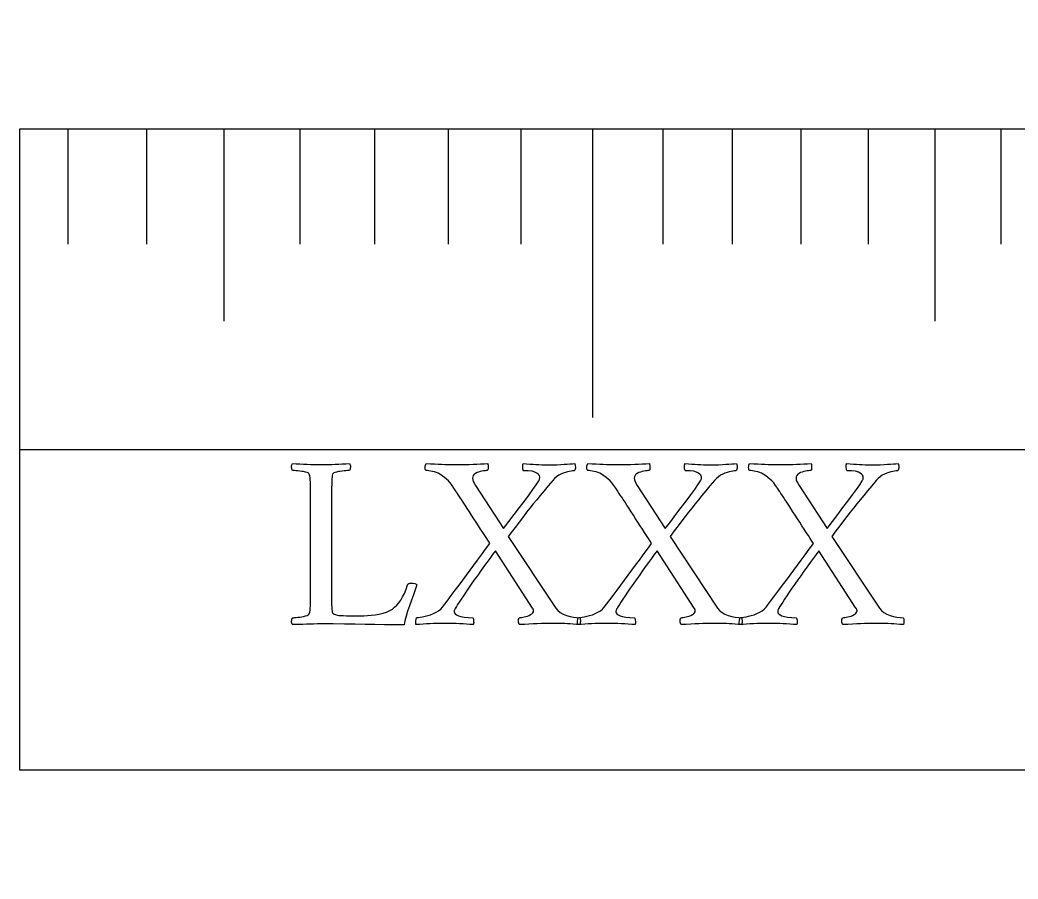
# Model space of a CAD drawing. Header units: millimetres. Extents: x -82 to 82, y -8 to 8.
# Drawn here: x -82.5 to -64.51, y -7.74 to 7.74 of the extents above; entities that cross this region are included whole.
import ezdxf

# ---------------------------------------------------------------- set-up
doc = ezdxf.new("R2010")
doc.units = ezdxf.units.MM
for name, color, linetype in [('CUT_OUTER', 1, 'Continuous'), ('ENGRAVE', 7, 'Continuous'), ('ENGRAVE_FINE', 8, 'Continuous'), ('GUIDE', 3, 'Continuous'), ('TEXT', 5, 'Continuous')]:
    doc.layers.add(name, color=color, linetype=linetype)

msp = doc.modelspace()

# ---------------------------------------------------------------- linework, layer by layer
at = {"layer": 'CUT_OUTER'}
msp.add_lwpolyline([(-2.347, -7.7369), (-3.094, -7.4696), (-3.8112, -7.1303), (-4.4918, -6.7224), (-5.1291, -6.2498), (-5.6529, -5.775), (-82.5, -5.775), (-82.5, 5.775), (-5.6529, 5.775), (-5.1291, 6.2498), (-4.4918, 6.7224), (-3.8112, 7.1303), (-3.094, 7.4696), (-2.347, 7.7369)], dxfattribs=at)
at = {"layer": 'ENGRAVE'}
for points in [[(-78.8274, 5.775), (-78.8274, 2.31)], [(-72.1835, 5.775), (-72.1835, 0.5775)], [(-66.0093, 5.775), (-66.0093, 2.31)]]:
    msp.add_lwpolyline(points, dxfattribs=at)
at = {"layer": 'ENGRAVE_FINE'}
for points in [[(-81.6347, 5.775), (-81.6347, 3.696)], [(-80.2196, 5.775), (-80.2196, 3.696)], [(-77.4573, 5.775), (-77.4573, 3.696)], [(-76.1085, 5.775), (-76.1085, 3.696)], [(-74.7804, 5.775), (-74.7804, 3.696)], [(-73.4723, 5.775), (-73.4723, 3.696)], [(-70.9135, 5.775), (-70.9135, 3.696)], [(-69.6617, 5.775), (-69.6617, 3.696)], [(-68.4274, 5.775), (-68.4274, 3.696)], [(-67.2101, 5.775), (-67.2101, 3.696)], [(-64.8245, 5.775), (-64.8245, 3.696)]]:
    msp.add_lwpolyline(points, dxfattribs=at)
at = {"layer": 'GUIDE'}
msp.add_lwpolyline([(-82.5, 0), (82.5, 0)], dxfattribs=at)
at = {"layer": 'TEXT'}
for points in [[(-76.8825, -2.6364), (-76.8825, -2.6414), (-76.8825, -2.6476), (-76.8825, -2.6548), (-76.8825, -2.6632), (-76.8825, -2.6849), (-76.8825, -2.7096), (-76.8825, -2.7374), (-76.8825, -2.7683), (-76.8823, -2.8), (-76.8814, -2.8303), (-76.88, -2.8592), (-76.8781, -2.8868), (-76.8753, -2.9108), (-76.8714, -2.9292), (-76.8663, -2.9421), (-76.8602, -2.9493), (-76.8366, -2.9635), (-76.8104, -2.9745), (-76.7818, -2.9825), (-76.7506, -2.9874), (-76.7136, -2.9903), (-76.6674, -2.9924), (-76.6119, -2.9936), (-76.5472, -2.9941), (-76.3013, -2.9941), (-76.2372, -2.9922), (-76.17, -2.9868), (-76.0997, -2.9777), (-76.0263, -2.965), (-75.9552, -2.9484), (-75.8917, -2.9276), (-75.8356, -2.9025), (-75.7871, -2.8733), (-75.7476, -2.8415), (-75.7095, -2.804), (-75.6727, -2.761), (-75.6374, -2.7124), (-75.6037, -2.6565), (-75.572, -2.5917), (-75.5422, -2.5179), (-75.5144, -2.4352), (-75.5072, -2.4235), (-75.4943, -2.4151), (-75.4759, -2.41), (-75.4518, -2.4084), (-75.4149, -2.41), (-75.3848, -2.4151), (-75.3613, -2.4235), (-75.3445, -2.4352), (-75.3765, -2.526), (-75.4099, -2.6196), (-75.4447, -2.716), (-75.4809, -2.8152), (-75.5146, -2.9122), (-75.5418, -3.0019), (-75.5626, -3.0843), (-75.577, -3.1595), (-75.7533, -3.1589), (-75.9291, -3.1572), (-76.1043, -3.1545), (-76.279, -3.1505), (-76.4589, -3.1466), (-76.65, -3.1438), (-76.8524, -3.1422), (-77.0658, -3.1416), (-77.1399, -3.142), (-77.21, -3.1433), (-77.2763, -3.1454), (-77.3386, -3.1483), (-77.3995, -3.1512), (-77.4615, -3.1533), (-77.5247, -3.1546), (-77.5889, -3.155), (-77.5966, -3.1444), (-77.6018, -3.1304), (-77.6045, -3.1131), (-77.6046, -3.0924), (-77.6028, -3.0717), (-77.5996, -3.0544), (-77.595, -3.0404), (-77.5889, -3.0298), (-77.5727, -3.0294), (-77.5509, -3.0281), (-77.5236, -3.0261), (-77.4906, -3.0231), (-77.4552, -3.0191), (-77.4207, -3.0136), (-77.3871, -3.0068), (-77.3542, -2.9985), (-77.3256, -2.9893), (-77.3045, -2.9795), (-77.2909, -2.9692), (-77.2849, -2.9583), (-77.277, -2.9295), (-77.2709, -2.8968), (-77.2669, -2.8602), (-77.2648, -2.8197), (-77.2638, -2.7764), (-77.2631, -2.7314), (-77.2627, -2.6847), (-77.2626, -2.6364), (-77.2626, -0.772), (-77.2627, -0.7235), (-77.2631, -0.6764), (-77.2638, -0.6307), (-77.2648, -0.5864), (-77.2669, -0.5449), (-77.2709, -0.5076), (-77.277, -0.4745), (-77.2849, -0.4456), (-77.2909, -0.433), (-77.3045, -0.4221), (-77.3256, -0.4129), (-77.3542, -0.4054), (-77.3871, -0.3991), (-77.4207, -0.3936), (-77.4552, -0.389), (-77.4906, -0.3852), (-77.5236, -0.3823), (-77.5509, -0.3802), (-77.5727, -0.379), (-77.5889, -0.3785), (-77.595, -0.3679), (-77.5996, -0.354), (-77.6028, -0.3366), (-77.6046, -0.3159), (-77.6045, -0.2953), (-77.6018, -0.2779), (-77.5966, -0.264), (-77.5889, -0.2534), (-77.5222, -0.2557), (-77.4559, -0.2584), (-77.3903, -0.2613), (-77.3252, -0.2645), (-77.2606, -0.2675), (-77.1966, -0.2696), (-77.1332, -0.2708), (-77.0703, -0.2712), (-77.0059, -0.2708), (-76.9423, -0.2696), (-76.8796, -0.2675), (-76.8177, -0.2645), (-76.7555, -0.2613), (-76.692, -0.2584), (-76.627, -0.2557), (-76.5606, -0.2534), (-76.5529, -0.264), (-76.5478, -0.2779), (-76.5451, -0.2953), (-76.545, -0.3159), (-76.5468, -0.3366), (-76.55, -0.354), (-76.5546, -0.3679), (-76.5606, -0.3785), (-76.5768, -0.379), (-76.5986, -0.3802), (-76.626, -0.3823), (-76.659, -0.3852), (-76.6942, -0.389), (-76.7283, -0.3936), (-76.7613, -0.3991), (-76.7931, -0.4054), (-76.8211, -0.4129), (-76.8423, -0.4221), (-76.8568, -0.433), (-76.8646, -0.4456), (-76.8707, -0.4696), (-76.8753, -0.497), (-76.8785, -0.5278), (-76.8803, -0.5619), (-76.8813, -0.5985), (-76.882, -0.6367), (-76.8824, -0.6767), (-76.8825, -0.7183), (-76.8825, -0.725), (-76.8825, -0.7317), (-76.8825, -0.7385), (-76.8825, -0.7452), (-76.8825, -0.7519), (-76.8825, -0.7586), (-76.8825, -0.7653), (-76.8825, -0.772)], [(-74.6292, -0.2712), (-74.5504, -0.2708), (-74.4749, -0.2696), (-74.4028, -0.2675), (-74.3341, -0.2645), (-74.2673, -0.2613), (-74.2011, -0.2584), (-74.1354, -0.2557), (-74.0703, -0.2534), (-74.0664, -0.2645), (-74.0636, -0.2802), (-74.0619, -0.3003), (-74.0614, -0.3249), (-74.0625, -0.3484), (-74.0658, -0.3651), (-74.0714, -0.3752), (-74.0792, -0.3785), (-74.0968, -0.3792), (-74.1184, -0.3813), (-74.1438, -0.3848), (-74.1731, -0.3897), (-74.2039, -0.3964), (-74.2335, -0.4054), (-74.262, -0.4165), (-74.2894, -0.43), (-74.3128, -0.4463), (-74.3296, -0.4663), (-74.3397, -0.4899), (-74.343, -0.5171), (-74.3397, -0.5437), (-74.3296, -0.5741), (-74.3128, -0.6085), (-74.2894, -0.6468), (-73.7842, -1.4247), (-73.6869, -1.2948), (-73.5919, -1.1688), (-73.4991, -1.0467), (-73.4086, -0.9285), (-73.3253, -0.8187), (-73.2543, -0.7217), (-73.1957, -0.6376), (-73.1493, -0.5663), (-73.1433, -0.5551), (-73.1387, -0.544), (-73.1354, -0.5328), (-73.1336, -0.5216), (-73.1326, -0.5116), (-73.1319, -0.5037), (-73.1315, -0.4981), (-73.1314, -0.4948), (-73.1347, -0.4786), (-73.1448, -0.4613), (-73.1616, -0.4428), (-73.185, -0.4233), (-73.22, -0.4056), (-73.2711, -0.3931), (-73.3385, -0.3855), (-73.422, -0.383), (-73.428, -0.3778), (-73.4326, -0.3668), (-73.4358, -0.3499), (-73.4377, -0.3271), (-73.4381, -0.3032), (-73.4371, -0.283), (-73.4347, -0.2663), (-73.4309, -0.2534), (-73.3679, -0.2577), (-73.3086, -0.2617), (-73.2528, -0.2655), (-73.2007, -0.269), (-73.1491, -0.2719), (-73.0951, -0.274), (-73.0385, -0.2753), (-72.9794, -0.2757), (-72.8978, -0.2752), (-72.8229, -0.2735), (-72.7547, -0.2707), (-72.6932, -0.2668), (-72.6376, -0.2626), (-72.5871, -0.2589), (-72.5415, -0.2559), (-72.501, -0.2534), (-72.4969, -0.264), (-72.4937, -0.2779), (-72.4913, -0.2953), (-72.4898, -0.3159), (-72.4902, -0.3369), (-72.4937, -0.3551), (-72.5003, -0.3704), (-72.5099, -0.383), (-72.5221, -0.3837), (-72.5407, -0.3858), (-72.5657, -0.3893), (-72.5971, -0.3942), (-72.6326, -0.4015), (-72.6698, -0.4121), (-72.7086, -0.426), (-72.7491, -0.4434), (-72.7895, -0.4647), (-72.8279, -0.4909), (-72.8644, -0.5218), (-72.8989, -0.5574), (-72.979, -0.6546), (-73.0537, -0.7452), (-73.1231, -0.829), (-73.1873, -0.9061), (-73.2483, -0.9802), (-73.3086, -1.0548), (-73.3679, -1.1299), (-73.4265, -1.2057), (-73.4871, -1.2853), (-73.5528, -1.3722), (-73.6235, -1.4664), (-73.6992, -1.5678), (-72.8408, -2.8555), (-72.8053, -2.899), (-72.7614, -2.9359), (-72.7092, -2.9661), (-72.6485, -2.9896), (-72.5851, -3.0072), (-72.5245, -3.0198), (-72.4666, -3.0273), (-72.4116, -3.0298), (-72.4058, -3.0407), (-72.4021, -3.0555), (-72.4002, -3.0743), (-72.4004, -3.0969), (-72.4016, -3.119), (-72.4032, -3.136), (-72.405, -3.148), (-72.4071, -3.155), (-72.4697, -3.1507), (-72.5278, -3.1466), (-72.5815, -3.1429), (-72.6306, -3.1394), (-72.6801, -3.1364), (-72.7346, -3.1343), (-72.7941, -3.1331), (-72.8587, -3.1327), (-72.9474, -3.1331), (-73.0302, -3.1343), (-73.1072, -3.1364), (-73.1783, -3.1394), (-73.2495, -3.1429), (-73.3264, -3.1466), (-73.4093, -3.1507), (-73.498, -3.155), (-73.5058, -3.1438), (-73.5114, -3.1282), (-73.5148, -3.1081), (-73.5159, -3.0835), (-73.5148, -3.06), (-73.5114, -3.0432), (-73.5058, -3.0332), (-73.498, -3.0298), (-73.4825, -3.029), (-73.4628, -3.0265), (-73.4389, -3.0223), (-73.4108, -3.0164), (-73.3811, -3.0087), (-73.3521, -2.9991), (-73.3241, -2.9875), (-73.2968, -2.9739), (-73.2733, -2.9587), (-73.2566, -2.9421), (-73.2465, -2.9241), (-73.2432, -2.9046), (-73.2436, -2.8997), (-73.2448, -2.894), (-73.2469, -2.8875), (-73.2499, -2.88), (-73.2534, -2.8726), (-73.2571, -2.8661), (-73.2612, -2.8603), (-73.2655, -2.8555), (-73.9317, -1.8271), (-73.9819, -1.8938), (-74.034, -1.9641), (-74.088, -2.038), (-74.1441, -2.1155), (-74.2007, -2.1945), (-74.2564, -2.2726), (-74.3113, -2.3498), (-74.3654, -2.4262), (-74.4171, -2.5), (-74.4649, -2.5693), (-74.5087, -2.6341), (-74.5487, -2.6945), (-74.5836, -2.7482), (-74.6124, -2.7929), (-74.635, -2.8286), (-74.6515, -2.8555), (-74.654, -2.8605), (-74.6571, -2.8666), (-74.6607, -2.8739), (-74.6649, -2.8823), (-74.6688, -2.8915), (-74.6716, -2.9013), (-74.6733, -2.9116), (-74.6739, -2.9225), (-74.6691, -2.9422), (-74.6549, -2.9611), (-74.6311, -2.9791), (-74.5979, -2.9963), (-74.5532, -3.011), (-74.495, -3.0214), (-74.4235, -3.0277), (-74.3386, -3.0298), (-74.3325, -3.0407), (-74.3279, -3.0555), (-74.3247, -3.0743), (-74.3229, -3.0969), (-74.3225, -3.119), (-74.3235, -3.136), (-74.3258, -3.148), (-74.3296, -3.155), (-74.3902, -3.1507), (-74.4514, -3.1466), (-74.5132, -3.1429), (-74.5755, -3.1394), (-74.6378, -3.1364), (-74.6996, -3.1343), (-74.7608, -3.1331), (-74.8214, -3.1327), (-74.9033, -3.1331), (-74.979, -3.1343), (-75.0486, -3.1364), (-75.112, -3.1394), (-75.1729, -3.1429), (-75.235, -3.1466), (-75.2981, -3.1507), (-75.3624, -3.155), (-75.3659, -3.1423), (-75.3674, -3.1265), (-75.367, -3.1076), (-75.3646, -3.0857), (-75.3614, -3.0646), (-75.3585, -3.0483), (-75.3558, -3.0367), (-75.3535, -3.0298), (-75.3399, -3.0288), (-75.3171, -3.0259), (-75.2851, -3.021), (-75.2439, -3.0142), (-75.1973, -3.0047), (-75.1489, -2.9918), (-75.0989, -2.9756), (-75.0472, -2.9561), (-74.9976, -2.9327), (-74.9539, -2.9052), (-74.916, -2.8735), (-74.884, -2.8376), (-74.8033, -2.7325), (-74.7264, -2.6319), (-74.6535, -2.5358), (-74.5845, -2.4441), (-74.5175, -2.3546), (-74.4509, -2.2647), (-74.3845, -2.1746), (-74.3184, -2.0842), (-74.2509, -1.9919), (-74.1804, -1.8959), (-74.1068, -1.7963), (-74.0301, -1.693), (-74.0565, -1.6504), (-74.0865, -1.603), (-74.1202, -1.5509), (-74.1575, -1.494), (-74.1969, -1.4341), (-74.2368, -1.3728), (-74.2774, -1.31), (-74.3184, -1.2459), (-74.3592, -1.1822), (-74.3989, -1.1207), (-74.4375, -1.0615), (-74.4749, -1.0045), (-74.5101, -0.9511), (-74.542, -0.9028), (-74.5705, -0.8595), (-74.5956, -0.8212), (-74.6162, -0.7899), (-74.6308, -0.7675), (-74.6396, -0.7541), (-74.6426, -0.7496), (-74.6779, -0.6946), (-74.7124, -0.6457), (-74.7461, -0.6029), (-74.7789, -0.5663), (-74.8129, -0.5336), (-74.8499, -0.5026), (-74.89, -0.4733), (-74.9332, -0.4456), (-74.9632, -0.429), (-74.9952, -0.4149), (-75.0292, -0.4033), (-75.0651, -0.3942), (-75.0999, -0.3873), (-75.1305, -0.3825), (-75.1569, -0.3795), (-75.1791, -0.3785), (-75.1869, -0.3752), (-75.1925, -0.3651), (-75.1959, -0.3484), (-75.197, -0.3249), (-75.1959, -0.3003), (-75.1925, -0.2802), (-75.1869, -0.2645), (-75.1791, -0.2534), (-75.1016, -0.2557), (-75.0299, -0.2584), (-74.9641, -0.2613), (-74.9041, -0.2645), (-74.8442, -0.2675), (-74.7784, -0.2696), (-74.7067, -0.2708), (-74.6292, -0.2712)], [(-71.7141, -0.2712), (-71.6353, -0.2708), (-71.5598, -0.2696), (-71.4878, -0.2675), (-71.419, -0.2645), (-71.3522, -0.2613), (-71.286, -0.2584), (-71.2203, -0.2557), (-71.1552, -0.2534), (-71.1513, -0.2645), (-71.1485, -0.2802), (-71.1468, -0.3003), (-71.1463, -0.3249), (-71.1474, -0.3484), (-71.1508, -0.3651), (-71.1563, -0.3752), (-71.1642, -0.3785), (-71.1818, -0.3792), (-71.2033, -0.3813), (-71.2287, -0.3848), (-71.2581, -0.3897), (-71.2888, -0.3964), (-71.3184, -0.4054), (-71.3469, -0.4165), (-71.3743, -0.43), (-71.3978, -0.4463), (-71.4145, -0.4663), (-71.4246, -0.4899), (-71.428, -0.5171), (-71.4246, -0.5437), (-71.4145, -0.5741), (-71.3978, -0.6085), (-71.3743, -0.6468), (-70.8691, -1.4247), (-70.7718, -1.2948), (-70.6768, -1.1688), (-70.5841, -1.0467), (-70.4935, -0.9285), (-70.4102, -0.8187), (-70.3393, -0.7217), (-70.2806, -0.6376), (-70.2342, -0.5663), (-70.2282, -0.5551), (-70.2236, -0.544), (-70.2204, -0.5328), (-70.2186, -0.5216), (-70.2176, -0.5116), (-70.2169, -0.5037), (-70.2165, -0.4981), (-70.2163, -0.4948), (-70.2197, -0.4786), (-70.2297, -0.4613), (-70.2465, -0.4428), (-70.27, -0.4233), (-70.3049, -0.4056), (-70.356, -0.3931), (-70.4234, -0.3855), (-70.5069, -0.383), (-70.5129, -0.3778), (-70.5176, -0.3668), (-70.5208, -0.3499), (-70.5226, -0.3271), (-70.523, -0.3032), (-70.522, -0.283), (-70.5196, -0.2663), (-70.5159, -0.2534), (-70.4529, -0.2577), (-70.3935, -0.2617), (-70.3377, -0.2655), (-70.2856, -0.269), (-70.2341, -0.2719), (-70.18, -0.274), (-70.1234, -0.2753), (-70.0643, -0.2757), (-69.9827, -0.2752), (-69.9078, -0.2735), (-69.8396, -0.2707), (-69.7782, -0.2668), (-69.7226, -0.2626), (-69.672, -0.2589), (-69.6264, -0.2559), (-69.5859, -0.2534), (-69.5819, -0.264), (-69.5786, -0.2779), (-69.5763, -0.2953), (-69.5747, -0.3159), (-69.5752, -0.3369), (-69.5786, -0.3551), (-69.5852, -0.3704), (-69.5949, -0.383), (-69.607, -0.3837), (-69.6256, -0.3858), (-69.6506, -0.3893), (-69.682, -0.3942), (-69.7175, -0.4015), (-69.7547, -0.4121), (-69.7935, -0.426), (-69.8341, -0.4434), (-69.8744, -0.4647), (-69.9129, -0.4909), (-69.9493, -0.5218), (-69.9838, -0.5574), (-70.0639, -0.6546), (-70.1386, -0.7452), (-70.2081, -0.829), (-70.2722, -0.9061), (-70.3333, -0.9802), (-70.3935, -1.0548), (-70.4529, -1.1299), (-70.5114, -1.2057), (-70.572, -1.2853), (-70.6377, -1.3722), (-70.7084, -1.4664), (-70.7841, -1.5678), (-69.9257, -2.8555), (-69.8902, -2.899), (-69.8463, -2.9359), (-69.7941, -2.9661), (-69.7335, -2.9896), (-69.67, -3.0072), (-69.6094, -3.0198), (-69.5515, -3.0273), (-69.4965, -3.0298), (-69.4908, -3.0407), (-69.487, -3.0555), (-69.4852, -3.0743), (-69.4853, -3.0969), (-69.4866, -3.119), (-69.4881, -3.136), (-69.4899, -3.148), (-69.492, -3.155), (-69.5546, -3.1507), (-69.6127, -3.1466), (-69.6664, -3.1429), (-69.7156, -3.1394), (-69.765, -3.1364), (-69.8195, -3.1343), (-69.879, -3.1331), (-69.9436, -3.1327), (-70.0323, -3.1331), (-70.1152, -3.1343), (-70.1921, -3.1364), (-70.2633, -3.1394), (-70.3344, -3.1429), (-70.4114, -3.1466), (-70.4942, -3.1507), (-70.5829, -3.155), (-70.5908, -3.1438), (-70.5964, -3.1282), (-70.5997, -3.1081), (-70.6008, -3.0835), (-70.5997, -3.06), (-70.5964, -3.0432), (-70.5908, -3.0332), (-70.5829, -3.0298), (-70.5674, -3.029), (-70.5477, -3.0265), (-70.5238, -3.0223), (-70.4958, -3.0164), (-70.466, -3.0087), (-70.4371, -2.9991), (-70.409, -2.9875), (-70.3817, -2.9739), (-70.3583, -2.9587), (-70.3415, -2.9421), (-70.3314, -2.9241), (-70.3281, -2.9046), (-70.3285, -2.8997), (-70.3298, -2.894), (-70.3319, -2.8875), (-70.3348, -2.88), (-70.3383, -2.8726), (-70.3421, -2.8661), (-70.3461, -2.8603), (-70.3504, -2.8555), (-71.0166, -1.8271), (-71.0668, -1.8938), (-71.1189, -1.9641), (-71.173, -2.038), (-71.229, -2.1155), (-71.2856, -2.1945), (-71.3413, -2.2726), (-71.3962, -2.3498), (-71.4503, -2.4262), (-71.502, -2.5), (-71.5498, -2.5693), (-71.5937, -2.6341), (-71.6336, -2.6945), (-71.6685, -2.7482), (-71.6973, -2.7929), (-71.72, -2.8286), (-71.7364, -2.8555), (-71.739, -2.8605), (-71.742, -2.8666), (-71.7457, -2.8739), (-71.7499, -2.8823), (-71.7538, -2.8915), (-71.7566, -2.9013), (-71.7582, -2.9116), (-71.7588, -2.9225), (-71.7541, -2.9422), (-71.7398, -2.9611), (-71.7161, -2.9791), (-71.6828, -2.9963), (-71.6381, -3.011), (-71.58, -3.0214), (-71.5084, -3.0277), (-71.4235, -3.0298), (-71.4175, -3.0407), (-71.4129, -3.0555), (-71.4096, -3.0743), (-71.4078, -3.0969), (-71.4074, -3.119), (-71.4084, -3.136), (-71.4108, -3.148), (-71.4145, -3.155), (-71.4752, -3.1507), (-71.5364, -3.1466), (-71.5981, -3.1429), (-71.6604, -3.1394), (-71.7228, -3.1364), (-71.7845, -3.1343), (-71.8457, -3.1331), (-71.9063, -3.1327), (-71.9882, -3.1331), (-72.0639, -3.1343), (-72.1335, -3.1364), (-72.197, -3.1394), (-72.2579, -3.1429), (-72.3199, -3.1466), (-72.3831, -3.1507), (-72.4473, -3.155), (-72.4508, -3.1423), (-72.4524, -3.1265), (-72.4519, -3.1076), (-72.4496, -3.0857), (-72.4464, -3.0646), (-72.4434, -3.0483), (-72.4408, -3.0367), (-72.4384, -3.0298), (-72.4248, -3.0288), (-72.4021, -3.0259), (-72.3701, -3.021), (-72.3289, -3.0142), (-72.2822, -3.0047), (-72.2338, -2.9918), (-72.1838, -2.9756), (-72.1321, -2.9561), (-72.0825, -2.9327), (-72.0388, -2.9052), (-72.0009, -2.8735), (-71.9689, -2.8376), (-71.8882, -2.7325), (-71.8113, -2.6319), (-71.7384, -2.5358), (-71.6694, -2.4441), (-71.6025, -2.3546), (-71.5358, -2.2647), (-71.4694, -2.1746), (-71.4034, -2.0842), (-71.3359, -1.9919), (-71.2653, -1.8959), (-71.1917, -1.7963), (-71.115, -1.693), (-71.1414, -1.6504), (-71.1714, -1.603), (-71.2051, -1.5509), (-71.2424, -1.494), (-71.2818, -1.4341), (-71.3218, -1.3728), (-71.3623, -1.31), (-71.4034, -1.2459), (-71.4442, -1.1822), (-71.4838, -1.1207), (-71.5224, -1.0615), (-71.5598, -1.0045), (-71.5951, -0.9511), (-71.6269, -0.9028), (-71.6554, -0.8595), (-71.6806, -0.8212), (-71.7011, -0.7899), (-71.7158, -0.7675), (-71.7246, -0.7541), (-71.7275, -0.7496), (-71.7629, -0.6946), (-71.7974, -0.6457), (-71.831, -0.6029), (-71.8639, -0.5663), (-71.8978, -0.5336), (-71.9348, -0.5026), (-71.9749, -0.4733), (-72.0181, -0.4456), (-72.0482, -0.429), (-72.0802, -0.4149), (-72.1141, -0.4033), (-72.15, -0.3942), (-72.1848, -0.3873), (-72.2154, -0.3825), (-72.2418, -0.3795), (-72.264, -0.3785), (-72.2718, -0.3752), (-72.2774, -0.3651), (-72.2808, -0.3484), (-72.2819, -0.3249), (-72.2808, -0.3003), (-72.2774, -0.2802), (-72.2718, -0.2645), (-72.264, -0.2534), (-72.1865, -0.2557), (-72.1148, -0.2584), (-72.049, -0.2613), (-71.9891, -0.2645), (-71.9291, -0.2675), (-71.8633, -0.2696), (-71.7916, -0.2708), (-71.7141, -0.2712)], [(-68.799, -0.2712), (-68.7202, -0.2708), (-68.6448, -0.2696), (-68.5727, -0.2675), (-68.5039, -0.2645), (-68.4372, -0.2613), (-68.3709, -0.2584), (-68.3053, -0.2557), (-68.2402, -0.2534), (-68.2362, -0.2645), (-68.2334, -0.2802), (-68.2318, -0.3003), (-68.2312, -0.3249), (-68.2323, -0.3484), (-68.2357, -0.3651), (-68.2413, -0.3752), (-68.2491, -0.3785), (-68.2667, -0.3792), (-68.2882, -0.3813), (-68.3136, -0.3848), (-68.343, -0.3897), (-68.3737, -0.3964), (-68.4033, -0.4054), (-68.4318, -0.4165), (-68.4592, -0.43), (-68.4827, -0.4463), (-68.4995, -0.4663), (-68.5095, -0.4899), (-68.5129, -0.5171), (-68.5095, -0.5437), (-68.4995, -0.5741), (-68.4827, -0.6085), (-68.4592, -0.6468), (-67.954, -1.4247), (-67.8568, -1.2948), (-67.7618, -1.1688), (-67.669, -1.0467), (-67.5784, -0.9285), (-67.4952, -0.8187), (-67.4242, -0.7217), (-67.3655, -0.6376), (-67.3191, -0.5663), (-67.3131, -0.5551), (-67.3085, -0.544), (-67.3053, -0.5328), (-67.3035, -0.5216), (-67.3025, -0.5116), (-67.3018, -0.5037), (-67.3014, -0.4981), (-67.3012, -0.4948), (-67.3046, -0.4786), (-67.3147, -0.4613), (-67.3314, -0.4428), (-67.3549, -0.4233), (-67.3898, -0.4056), (-67.441, -0.3931), (-67.5083, -0.3855), (-67.5919, -0.383), (-67.5979, -0.3778), (-67.6025, -0.3668), (-67.6057, -0.3499), (-67.6075, -0.3271), (-67.6079, -0.3032), (-67.607, -0.283), (-67.6046, -0.2663), (-67.6008, -0.2534), (-67.5378, -0.2577), (-67.4784, -0.2617), (-67.4227, -0.2655), (-67.3705, -0.269), (-67.319, -0.2719), (-67.2649, -0.274), (-67.2083, -0.2753), (-67.1492, -0.2757), (-67.0676, -0.2752), (-66.9928, -0.2735), (-66.9246, -0.2707), (-66.8631, -0.2668), (-66.8075, -0.2626), (-66.7569, -0.2589), (-66.7114, -0.2559), (-66.6708, -0.2534), (-66.6668, -0.264), (-66.6636, -0.2779), (-66.6612, -0.2953), (-66.6597, -0.3159), (-66.6601, -0.3369), (-66.6636, -0.3551), (-66.6701, -0.3704), (-66.6798, -0.383), (-66.6919, -0.3837), (-66.7105, -0.3858), (-66.7355, -0.3893), (-66.767, -0.3942), (-66.8025, -0.4015), (-66.8396, -0.4121), (-66.8785, -0.426), (-66.919, -0.4434), (-66.9594, -0.4647), (-66.9978, -0.4909), (-67.0342, -0.5218), (-67.0688, -0.5574), (-67.1488, -0.6546), (-67.2236, -0.7452), (-67.293, -0.829), (-67.3571, -0.9061), (-67.4182, -0.9802), (-67.4784, -1.0548), (-67.5378, -1.1299), (-67.5963, -1.2057), (-67.657, -1.2853), (-67.7226, -1.3722), (-67.7933, -1.4664), (-67.8691, -1.5678), (-67.0106, -2.8555), (-66.9751, -2.899), (-66.9313, -2.9359), (-66.879, -2.9661), (-66.8184, -2.9896), (-66.755, -3.0072), (-66.6943, -3.0198), (-66.6365, -3.0273), (-66.5814, -3.0298), (-66.5757, -3.0407), (-66.5719, -3.0555), (-66.5701, -3.0743), (-66.5702, -3.0969), (-66.5715, -3.119), (-66.573, -3.136), (-66.5749, -3.148), (-66.577, -3.155), (-66.6395, -3.1507), (-66.6977, -3.1466), (-66.7513, -3.1429), (-66.8005, -3.1394), (-66.85, -3.1364), (-66.9045, -3.1343), (-66.964, -3.1331), (-67.0285, -3.1327), (-67.1172, -3.1331), (-67.2001, -3.1343), (-67.2771, -3.1364), (-67.3482, -3.1394), (-67.4193, -3.1429), (-67.4963, -3.1466), (-67.5791, -3.1507), (-67.6679, -3.155), (-67.6757, -3.1438), (-67.6813, -3.1282), (-67.6846, -3.1081), (-67.6858, -3.0835), (-67.6846, -3.06), (-67.6813, -3.0432), (-67.6757, -3.0332), (-67.6679, -3.0298), (-67.6524, -3.029), (-67.6327, -3.0265), (-67.6088, -3.0223), (-67.5807, -3.0164), (-67.5509, -3.0087), (-67.522, -2.9991), (-67.4939, -2.9875), (-67.4667, -2.9739), (-67.4432, -2.9587), (-67.4264, -2.9421), (-67.4164, -2.9241), (-67.413, -2.9046), (-67.4134, -2.8997), (-67.4147, -2.894), (-67.4168, -2.8875), (-67.4197, -2.88), (-67.4232, -2.8726), (-67.427, -2.8661), (-67.431, -2.8603), (-67.4354, -2.8555), (-68.1016, -1.8271), (-68.1517, -1.8938), (-68.2038, -1.9641), (-68.2579, -2.038), (-68.3139, -2.1155), (-68.3705, -2.1945), (-68.4263, -2.2726), (-68.4812, -2.3498), (-68.5352, -2.4262), (-68.5869, -2.5), (-68.6347, -2.5693), (-68.6786, -2.6341), (-68.7185, -2.6945), (-68.7535, -2.7482), (-68.7823, -2.7929), (-68.8049, -2.8286), (-68.8214, -2.8555), (-68.8239, -2.8605), (-68.827, -2.8666), (-68.8306, -2.8739), (-68.8348, -2.8823), (-68.8387, -2.8915), (-68.8415, -2.9013), (-68.8432, -2.9116), (-68.8437, -2.9225), (-68.839, -2.9422), (-68.8247, -2.9611), (-68.801, -2.9791), (-68.7677, -2.9963), (-68.723, -3.011), (-68.6649, -3.0214), (-68.5934, -3.0277), (-68.5084, -3.0298), (-68.5024, -3.0407), (-68.4978, -3.0555), (-68.4946, -3.0743), (-68.4928, -3.0969), (-68.4923, -3.119), (-68.4933, -3.136), (-68.4957, -3.148), (-68.4995, -3.155), (-68.5601, -3.1507), (-68.6213, -3.1466), (-68.6831, -3.1429), (-68.7454, -3.1394), (-68.8077, -3.1364), (-68.8694, -3.1343), (-68.9306, -3.1331), (-68.9913, -3.1327), (-69.0731, -3.1331), (-69.1489, -3.1343), (-69.2185, -3.1364), (-69.2819, -3.1394), (-69.3428, -3.1429), (-69.4048, -3.1466), (-69.468, -3.1507), (-69.5323, -3.155), (-69.5358, -3.1423), (-69.5373, -3.1265), (-69.5369, -3.1076), (-69.5345, -3.0857), (-69.5313, -3.0646), (-69.5283, -3.0483), (-69.5257, -3.0367), (-69.5233, -3.0298), (-69.5098, -3.0288), (-69.487, -3.0259), (-69.455, -3.021), (-69.4138, -3.0142), (-69.3671, -3.0047), (-69.3188, -2.9918), (-69.2688, -2.9756), (-69.2171, -2.9561), (-69.1675, -2.9327), (-69.1237, -2.9052), (-69.0859, -2.8735), (-69.0539, -2.8376), (-68.9731, -2.7325), (-68.8963, -2.6319), (-68.8233, -2.5358), (-68.7543, -2.4441), (-68.6874, -2.3546), (-68.6207, -2.2647), (-68.5544, -2.1746), (-68.4883, -2.0842), (-68.4208, -1.9919), (-68.3502, -1.8959), (-68.2766, -1.7963), (-68.1999, -1.693), (-68.2263, -1.6504), (-68.2564, -1.603), (-68.29, -1.5509), (-68.3273, -1.494), (-68.3667, -1.4341), (-68.4067, -1.3728), (-68.4472, -1.31), (-68.4883, -1.2459), (-68.5291, -1.1822), (-68.5688, -1.1207), (-68.6073, -1.0615), (-68.6448, -1.0045), (-68.68, -0.9511), (-68.7118, -0.9028), (-68.7403, -0.8595), (-68.7655, -0.8212), (-68.786, -0.7899), (-68.8007, -0.7675), (-68.8095, -0.7541), (-68.8124, -0.7496), (-68.8478, -0.6946), (-68.8823, -0.6457), (-68.916, -0.6029), (-68.9488, -0.5663), (-68.9828, -0.5336), (-69.0198, -0.5026), (-69.0599, -0.4733), (-69.103, -0.4456), (-69.1331, -0.429), (-69.1651, -0.4149), (-69.199, -0.4033), (-69.2349, -0.3942), (-69.2697, -0.3873), (-69.3003, -0.3825), (-69.3267, -0.3795), (-69.349, -0.3785), (-69.3568, -0.3752), (-69.3624, -0.3651), (-69.3657, -0.3484), (-69.3668, -0.3249), (-69.3657, -0.3003), (-69.3624, -0.2802), (-69.3568, -0.2645), (-69.349, -0.2534), (-69.2714, -0.2557), (-69.1997, -0.2584), (-69.1339, -0.2613), (-69.074, -0.2645), (-69.014, -0.2675), (-68.9482, -0.2696), (-68.8766, -0.2708), (-68.799, -0.2712)]]:
    msp.add_lwpolyline(points, close=True, dxfattribs=at)

doc.saveas('drawing.dxf')
